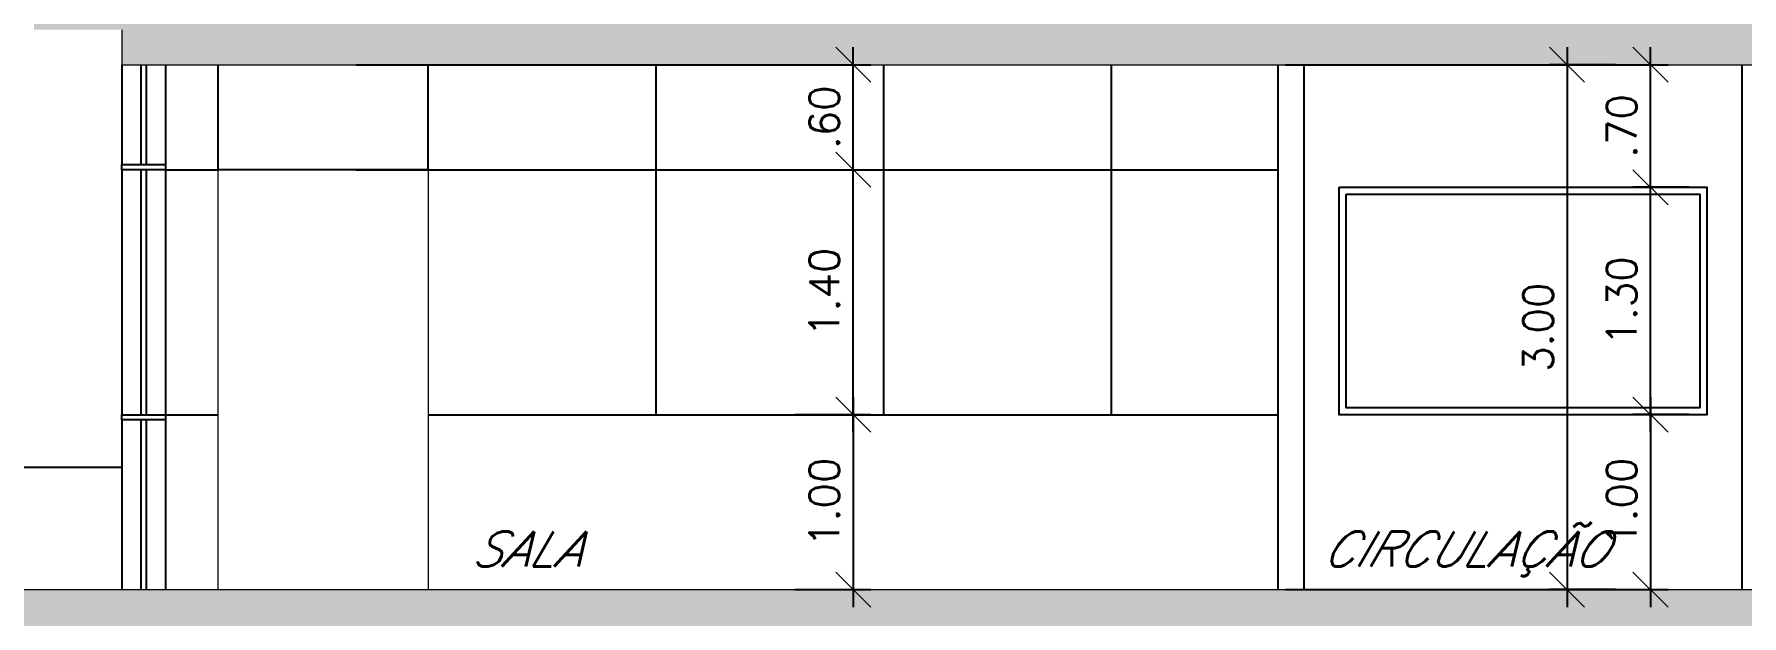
# Model space of a CAD drawing. Header units: millimetres. Extents: x 521 to 1055, y 261 to 520.
# Drawn here: x 859.65 to 869.4, y 461.01 to 464.33 of the extents above; entities that cross this region are included whole.
import ezdxf

# ---------------------------------------------------------------- set-up
doc = ezdxf.new("R2010")
doc.units = ezdxf.units.MM
doc.linetypes.add('CONTINU', pattern=[0])
doc.layers.add('0.1', color=8, linetype='Continuous', lineweight=13)
doc.styles.add('ROMANS', font='romans')
doc.styles.get("Standard").update_dxf_attribs({"font": 'romans.shx'})
doc.dimstyles.new('Fares Eng - 50', dxfattribs={"dimscale": 2, "dimtxt": 0.085, "dimasz": 0.1, "dimexe": 0.05, "dimexo": 0.05, "dimgap": 0.04, "dimtad": 1, "dimzin": 4, "dimdsep": 46, "dimtxsty": 'ROMANS', "dimblk1": 'OBLIQUE', "dimblk2": 'OBLIQUE', "dimsah": 1, "dimcen": 0.05, "dimdle": 0.05, "dimclrd": 8, "dimclre": 8, "dimclrt": 8, "dimaunit": 1, "dimadec": 0, "dimazin": 0, "dimtfac": 1, "dimtix": 1, "dimtmove": 2, "dimatfit": 0, "dimldrblk": 'OPEN90', "dimfxl": 1, "dimtolj": 1, "dimtzin": 0, "dimarcsym": 0})
pattern_1 = [(50, (2.50527, -1.5628), (0.273277003, -0.02390863), [0.028575, -0.314325]), (355, (2.50527, -1.5628), (-0.05286424, 0.286584964), [0.02286, -0.25146]), (100.451, (2.52804, -1.56478), (0.22041375, 0.26267503), [0.024285, -0.267135]), (46.1842, (2.50527, -1.4866), (0.40661856, -0.06306349), [0.0428625, -0.4714875]), (96.6356, (2.53915, -1.49184), (0.35610635, 0.37113833), [0.0364275, -0.4007025]), (351.184, (2.50527, -1.4866), (0.3561069, 0.37113768), [0.03429, -0.37719]), (21, (2.54337, -1.50564), (0.22742232, -0.15339828), [0.028575, -0.314325]), (326, (2.54337, -1.50564), (0.09270304, 0.27628195), [0.02286, -0.25146]), (71.4514, (2.56232, -1.51842), (0.320124736, 0.12288429), [0.024285, -0.267135]), (37.5, (2.50527, -1.56279), (0.004632905, 0.126832558), [0, -0.248412, 0, -0.25527, 0, -0.2524125]), (7.5, (2.50527, -1.56279), (0.100229494, 0.150270862), [0, -0.145542, 0, -0.242697, 0, -0.0962025]), (327.5, (2.4203, -1.56279), (0.203385893, -0.008593116), [0, -0.09525, 0, -0.29718, 0, -0.394335]), (317.5, (2.3822, -1.56279), (0.222193772, 0.038139737), [0, -0.123825, 0, -0.197358, 0, -0.280035])]

# ---------------------------------------------------------------- blocks, each defined once
blk = doc.blocks.new('_OBLIQUE')
at = {"color": 0, "linetype": 'ByBlock'}
blk.add_line((-0.5, -0.5), (0.5, 0.5), dxfattribs=at)
blk = doc.blocks.new('*D1880')
at = {"layer": '0.1', "color": 8, "linetype": 'CONTINU', "lineweight": -2, "transparency": 16777216}
for p, q in [((859.0596, 464.2565), (859.0596, 463.4565)), ((859.5523, 464.1565), (858.9596, 464.1565)), ((859.5523, 463.5565), (858.9596, 463.5565))]:
    blk.add_line(p, q, dxfattribs=at)
at = {"layer": 'DEFPOINTS', "color": 0, "linetype": 'CONTINU', "lineweight": -2, "transparency": 16777216}
for p in [(859.6523, 464.1565), (859.0596, 463.5565), (859.6523, 463.5565)]:
    blk.add_point(p, dxfattribs=at)
at = {"layer": '0.1', "color": 8, "linetype": 'CONTINU', "lineweight": -2, "transparency": 16777216, "xscale": 0.2, "yscale": 0.2, "zscale": 0.2}
for p, rotation in [((859.0596, 464.1565), 90), ((859.0596, 463.5565), 270)]:
    blk.add_blockref('_OBLIQUE', p, dxfattribs=dict(at, rotation=rotation))
at = {"layer": '0.1', "color": 8, "linetype": 'CONTINU', "lineweight": -2, "transparency": 16777216, "insert": (858.8946, 463.8565), "char_height": 0.17, "attachment_point": 5, "rotation": 90, "style": 'ROMANS'}
blk.add_mtext('\\A1;.60', dxfattribs=at)
blk = doc.blocks.new('_Open90')
at = {"color": 0, "linetype": 'ByBlock', "lineweight": -2}
for p, q in [((-0.5, 0.5), (0, 0)), ((0, 0), (-1, 0)), ((0, 0), (-0.5, -0.5))]:
    blk.add_line(p, q, dxfattribs=at)
blk = doc.blocks.new('*D1881')
at = {"layer": '0.1', "color": 8, "linetype": 'CONTINU', "lineweight": -2, "transparency": 16777216}
for p, q in [((859.0596, 463.6565), (859.0596, 462.0565)), ((859.5523, 463.5565), (858.9596, 463.5565)), ((859.5523, 462.1565), (858.9596, 462.1565))]:
    blk.add_line(p, q, dxfattribs=at)
at = {"layer": 'DEFPOINTS', "color": 0, "linetype": 'CONTINU', "lineweight": -2, "transparency": 16777216}
for p in [(859.6523, 463.5565), (859.0596, 462.1565), (859.6523, 462.1565)]:
    blk.add_point(p, dxfattribs=at)
at = {"layer": '0.1', "color": 8, "linetype": 'CONTINU', "lineweight": -2, "transparency": 16777216, "xscale": 0.2, "yscale": 0.2, "zscale": 0.2}
for p, rotation in [((859.0596, 463.5565), 90), ((859.0596, 462.1565), 270)]:
    blk.add_blockref('_OBLIQUE', p, dxfattribs=dict(at, rotation=rotation))
at = {"layer": '0.1', "color": 8, "linetype": 'CONTINU', "lineweight": -2, "transparency": 16777216, "insert": (858.8946, 462.8565), "char_height": 0.17, "attachment_point": 5, "rotation": 90, "style": 'ROMANS'}
blk.add_mtext('\\A1;1.40', dxfattribs=at)
blk = doc.blocks.new('*D1882')
at = {"layer": '0.1', "color": 8, "linetype": 'CONTINU', "lineweight": -2, "transparency": 16777216}
for p, q in [((859.0596, 462.2565), (859.0596, 461.0565)), ((859.5523, 462.1565), (858.9596, 462.1565)), ((857.247, 461.1565), (859.1596, 461.1565))]:
    blk.add_line(p, q, dxfattribs=at)
at = {"layer": 'DEFPOINTS', "color": 0, "linetype": 'CONTINU', "lineweight": -2, "transparency": 16777216}
for p in [(859.6523, 462.1565), (857.147, 461.1565), (859.0596, 461.1565)]:
    blk.add_point(p, dxfattribs=at)
at = {"layer": '0.1', "color": 8, "linetype": 'CONTINU', "lineweight": -2, "transparency": 16777216, "xscale": 0.2, "yscale": 0.2, "zscale": 0.2}
for p, rotation in [((859.0596, 462.1565), 90), ((859.0596, 461.1565), 270)]:
    blk.add_blockref('_OBLIQUE', p, dxfattribs=dict(at, rotation=rotation))
at = {"layer": '0.1', "color": 8, "linetype": 'CONTINU', "lineweight": -2, "transparency": 16777216, "insert": (858.8946, 461.6565), "char_height": 0.17, "attachment_point": 5, "rotation": 90, "style": 'ROMANS'}
blk.add_mtext('\\A1;1.00', dxfattribs=at)
blk = doc.blocks.new('*D1883')
at = {"layer": '0.1', "color": 8, "linetype": 'CONTINU', "lineweight": -2, "transparency": 16777216}
for p, q in [((859.0596, 464.4565), (859.0596, 464.6565)), ((859.5523, 464.4565), (858.9596, 464.4565)), ((859.0596, 464.1565), (859.0596, 464.4565)), ((859.5523, 464.1565), (858.9596, 464.1565)), ((859.0596, 464.1565), (859.0596, 463.9565))]:
    blk.add_line(p, q, dxfattribs=at)
at = {"layer": 'DEFPOINTS', "color": 0, "linetype": 'CONTINU', "lineweight": -2, "transparency": 16777216}
for p in [(859.0596, 464.4565), (859.6523, 464.4565), (859.6523, 464.1565)]:
    blk.add_point(p, dxfattribs=at)
at = {"layer": '0.1', "color": 8, "linetype": 'CONTINU', "lineweight": -2, "transparency": 16777216, "xscale": 0.2, "yscale": 0.2, "zscale": 0.2}
for p, rotation in [((859.0596, 464.4565), 270), ((859.0596, 464.1565), 90)]:
    blk.add_blockref('_OBLIQUE', p, dxfattribs=dict(at, rotation=rotation))
at = {"layer": '0.1', "color": 8, "linetype": 'CONTINU', "lineweight": -2, "transparency": 16777216, "insert": (858.8946, 464.3065), "char_height": 0.17, "attachment_point": 5, "rotation": 90, "style": 'ROMANS'}
blk.add_mtext('\\A1;.30', dxfattribs=at)
blk = doc.blocks.new('*D1923')
at = {"layer": '0.1', "color": 8, "linetype": 'CONTINU', "lineweight": -2, "transparency": 16777216}
for p, q in [((868.8808, 462.0565), (868.8808, 463.5565)), ((869.1023, 463.4565), (868.7808, 463.4565)), ((869.1023, 462.1565), (868.7808, 462.1565))]:
    blk.add_line(p, q, dxfattribs=at)
at = {"layer": 'DEFPOINTS', "color": 0, "linetype": 'CONTINU', "lineweight": -2, "transparency": 16777216}
for p in [(868.8808, 463.4565), (869.2023, 463.4565), (869.2023, 462.1565)]:
    blk.add_point(p, dxfattribs=at)
at = {"layer": '0.1', "color": 8, "linetype": 'CONTINU', "lineweight": -2, "transparency": 16777216, "xscale": 0.2, "yscale": 0.2, "zscale": 0.2}
for p, rotation in [((868.8808, 463.4565), 90), ((868.8808, 462.1565), 270)]:
    blk.add_blockref('_OBLIQUE', p, dxfattribs=dict(at, rotation=rotation))
at = {"layer": '0.1', "color": 8, "linetype": 'CONTINU', "lineweight": -2, "transparency": 16777216, "insert": (868.7158, 462.8065), "char_height": 0.17, "attachment_point": 5, "rotation": 90, "style": 'ROMANS'}
blk.add_mtext('\\A1;1.30', dxfattribs=at)
blk = doc.blocks.new('*D1924')
at = {"layer": '0.1', "color": 8, "linetype": 'CONTINU', "lineweight": -2, "transparency": 16777216}
for p, q in [((868.8808, 462.2565), (868.8808, 461.0565)), ((869.1023, 462.1565), (868.7808, 462.1565)), ((866.797, 461.1565), (868.9808, 461.1565))]:
    blk.add_line(p, q, dxfattribs=at)
at = {"layer": 'DEFPOINTS', "color": 0, "linetype": 'CONTINU', "lineweight": -2, "transparency": 16777216}
for p in [(869.2023, 462.1565), (866.697, 461.1565), (868.8808, 461.1565)]:
    blk.add_point(p, dxfattribs=at)
at = {"layer": '0.1', "color": 8, "linetype": 'CONTINU', "lineweight": -2, "transparency": 16777216, "xscale": 0.2, "yscale": 0.2, "zscale": 0.2}
for p, rotation in [((868.8808, 462.1565), 90), ((868.8808, 461.1565), 270)]:
    blk.add_blockref('_OBLIQUE', p, dxfattribs=dict(at, rotation=rotation))
at = {"layer": '0.1', "color": 8, "linetype": 'CONTINU', "lineweight": -2, "transparency": 16777216, "insert": (868.7158, 461.6565), "char_height": 0.17, "attachment_point": 5, "rotation": 90, "style": 'ROMANS'}
blk.add_mtext('\\A1;1.00', dxfattribs=at)
blk = doc.blocks.new('*D1925')
at = {"layer": '0.1', "color": 8, "linetype": 'CONTINU', "lineweight": -2, "transparency": 16777216}
for p, q in [((868.8808, 463.3565), (868.8808, 464.2565)), ((866.797, 464.1565), (868.9808, 464.1565)), ((869.1023, 463.4565), (868.7808, 463.4565))]:
    blk.add_line(p, q, dxfattribs=at)
at = {"layer": 'DEFPOINTS', "color": 0, "linetype": 'CONTINU', "lineweight": -2, "transparency": 16777216}
for p in [(866.697, 464.1565), (868.8808, 464.1565), (869.2023, 463.4565)]:
    blk.add_point(p, dxfattribs=at)
at = {"layer": '0.1', "color": 8, "linetype": 'CONTINU', "lineweight": -2, "transparency": 16777216, "xscale": 0.2, "yscale": 0.2, "zscale": 0.2}
for p, rotation in [((868.8808, 464.1565), 90), ((868.8808, 463.4565), 270)]:
    blk.add_blockref('_OBLIQUE', p, dxfattribs=dict(at, rotation=rotation))
at = {"layer": '0.1', "color": 8, "linetype": 'CONTINU', "lineweight": -2, "transparency": 16777216, "insert": (868.7158, 463.8065), "char_height": 0.17, "attachment_point": 5, "rotation": 90, "style": 'ROMANS'}
blk.add_mtext('\\A1;.70', dxfattribs=at)
blk = doc.blocks.new('*D1926')
at = {"layer": '0.1', "color": 8, "linetype": 'CONTINU', "lineweight": -2, "transparency": 16777216}
for p, q in [((868.4045, 464.2565), (868.4045, 461.0565)), ((868.6808, 464.1565), (868.3045, 464.1565)), ((868.6808, 461.1565), (868.3045, 461.1565))]:
    blk.add_line(p, q, dxfattribs=at)
at = {"layer": 'DEFPOINTS', "color": 0, "linetype": 'CONTINU', "lineweight": -2, "transparency": 16777216}
for p in [(868.7808, 464.1565), (868.4045, 461.1565), (868.7808, 461.1565)]:
    blk.add_point(p, dxfattribs=at)
at = {"layer": '0.1', "color": 8, "linetype": 'CONTINU', "lineweight": -2, "transparency": 16777216, "xscale": 0.2, "yscale": 0.2, "zscale": 0.2}
for p, rotation in [((868.4045, 464.1565), 90), ((868.4045, 461.1565), 270)]:
    blk.add_blockref('_OBLIQUE', p, dxfattribs=dict(at, rotation=rotation))
at = {"layer": '0.1', "color": 8, "linetype": 'CONTINU', "lineweight": -2, "transparency": 16777216, "insert": (868.2395, 462.6565), "char_height": 0.17, "attachment_point": 5, "rotation": 90, "style": 'ROMANS'}
blk.add_mtext('\\A1;3.00', dxfattribs=at)
blk = doc.blocks.new('*D3336')
at = {"layer": '0.1', "color": 8, "linetype": 'CONTINU', "lineweight": -2, "transparency": 16777216}
for p, q in [((864.3289, 462.2565), (864.3289, 461.0565)), ((863.9954, 462.1565), (864.4289, 462.1565)), ((863.9954, 461.1565), (864.4289, 461.1565))]:
    blk.add_line(p, q, dxfattribs=at)
at = {"layer": 'DEFPOINTS', "color": 0, "linetype": 'CONTINU', "lineweight": -2, "transparency": 16777216}
for p in [(863.8954, 462.1565), (863.8954, 461.1565), (864.3289, 461.1565)]:
    blk.add_point(p, dxfattribs=at)
at = {"layer": '0.1', "color": 8, "linetype": 'CONTINU', "lineweight": -2, "transparency": 16777216, "xscale": 0.2, "yscale": 0.2, "zscale": 0.2}
for p, rotation in [((864.3289, 462.1565), 90), ((864.3289, 461.1565), 270)]:
    blk.add_blockref('_OBLIQUE', p, dxfattribs=dict(at, rotation=rotation))
at = {"layer": '0.1', "color": 8, "linetype": 'CONTINU', "lineweight": -2, "transparency": 16777216, "insert": (864.1639, 461.6565), "char_height": 0.17, "attachment_point": 5, "rotation": 90, "style": 'ROMANS'}
blk.add_mtext('\\A1;1.00', dxfattribs=at)
blk = doc.blocks.new('*D3334')
at = {"layer": '0.1', "color": 8, "linetype": 'CONTINU', "lineweight": -2, "transparency": 16777216}
for p, q in [((864.3289, 462.0565), (864.3289, 463.6565)), ((861.4901, 463.5565), (864.4289, 463.5565)), ((863.9954, 462.1565), (864.4289, 462.1565))]:
    blk.add_line(p, q, dxfattribs=at)
at = {"layer": 'DEFPOINTS', "color": 0, "linetype": 'CONTINU', "lineweight": -2, "transparency": 16777216}
for p in [(861.3901, 463.5565), (864.3289, 463.5565), (863.8954, 462.1565)]:
    blk.add_point(p, dxfattribs=at)
at = {"layer": '0.1', "color": 8, "linetype": 'CONTINU', "lineweight": -2, "transparency": 16777216, "xscale": 0.2, "yscale": 0.2, "zscale": 0.2}
for p, rotation in [((864.3289, 463.5565), 90), ((864.3289, 462.1565), 270)]:
    blk.add_blockref('_OBLIQUE', p, dxfattribs=dict(at, rotation=rotation))
at = {"layer": '0.1', "color": 8, "linetype": 'CONTINU', "lineweight": -2, "transparency": 16777216, "insert": (864.1639, 462.8565), "char_height": 0.17, "attachment_point": 5, "rotation": 90, "style": 'ROMANS'}
blk.add_mtext('\\A1;1.40', dxfattribs=at)
blk = doc.blocks.new('*D3335')
at = {"layer": '0.1', "color": 8, "linetype": 'CONTINU', "lineweight": -2, "transparency": 16777216}
for p, q in [((864.3289, 463.4565), (864.3289, 464.2565)), ((861.4901, 464.1565), (864.4289, 464.1565)), ((863.9954, 463.5565), (864.4289, 463.5565))]:
    blk.add_line(p, q, dxfattribs=at)
at = {"layer": 'DEFPOINTS', "color": 0, "linetype": 'CONTINU', "lineweight": -2, "transparency": 16777216}
for p in [(861.3901, 464.1565), (864.3289, 464.1565), (863.8954, 463.5565)]:
    blk.add_point(p, dxfattribs=at)
at = {"layer": '0.1', "color": 8, "linetype": 'CONTINU', "lineweight": -2, "transparency": 16777216, "xscale": 0.2, "yscale": 0.2, "zscale": 0.2}
for p, rotation in [((864.3289, 464.1565), 90), ((864.3289, 463.5565), 270)]:
    blk.add_blockref('_OBLIQUE', p, dxfattribs=dict(at, rotation=rotation))
at = {"layer": '0.1', "color": 8, "linetype": 'CONTINU', "lineweight": -2, "transparency": 16777216, "insert": (864.1639, 463.8565), "char_height": 0.17, "attachment_point": 5, "rotation": 90, "style": 'ROMANS'}
blk.add_mtext('\\A1;.60', dxfattribs=at)

msp = doc.modelspace()

# ---------------------------------------------------------------- hatches: boundary and pattern name
at = {"layer": '0.1', "linetype": 'CONTINU', "lineweight": -2}
h = msp.add_hatch(dxfattribs=at)
h.set_pattern_fill('AR-CONC', color=8, scale=0.0015, style=0)
h.set_pattern_definition(pattern_1)
h.paths.add_polyline_path([(859.65229, 464.45646), (859.65229, 464.35646), (860.15229, 464.35646), (860.15229, 464.15646), (876.15229, 464.15646), (876.15229, 464.35646), (876.65229, 464.35646), (876.65229, 464.45646)])
h = msp.add_hatch(dxfattribs=at)
h.set_pattern_fill('AR-CONC', color=8, scale=0.0015, style=0)
h.set_pattern_definition(pattern_1)
h.paths.add_polyline_path([(869.23295, 461.15646), (859.48772, 461.15646), (859.48772, 460.85646), (869.23295, 460.85646)])
h.paths.add_polyline_path([(869.23295, 457.85646), (859.48772, 457.85646), (859.48772, 457.55646), (869.23295, 457.55646)])
h.paths.add_polyline_path([(869.23295, 454.55646), (859.48772, 454.55646), (859.48772, 454.25646), (860.15229, 454.25646), (860.15229, 453.65646), (860.40229, 453.65646), (860.40229, 454.25646), (869.23295, 454.25646)])
h = msp.add_hatch(dxfattribs=at)
h.set_pattern_fill('AR-CONC', color=8, scale=0.0015, style=0)
h.set_pattern_definition(pattern_1)
h.paths.add_polyline_path([(878.83808, 461.15646), (869.23295, 461.15646), (869.23295, 460.85646), (878.83808, 460.85646)])
h.paths.add_polyline_path([(878.83808, 457.85646), (869.23295, 457.85646), (869.23295, 457.55646), (878.83808, 457.55646)])
h.paths.add_polyline_path([(878.83808, 454.55646), (869.23295, 454.55646), (869.23295, 454.25646), (878.83808, 454.25646)])

# ---------------------------------------------------------------- linework, layer by layer
at = {"layer": '0.1', "color": 7}
for p, q in [((860.15229, 464.35646), (860.15229, 464.15646)), ((860.15229, 464.15646), (876.15229, 464.15646)), ((824.65229, 461.15646), (883.00229, 461.15646))]:
    msp.add_line(p, q, dxfattribs=at)
at = {"layer": '0.1', "color": 8, "linetype": 'CONTINU', "lineweight": -2}
for p, q in [((860.15229, 464.15646), (860.15229, 463.58646)), ((860.26229, 464.15646), (860.26229, 463.58646)), ((860.29229, 464.15646), (860.29229, 463.58646)), ((860.40229, 464.15646), (860.40229, 463.58646)), ((860.70229, 463.55646), (860.70229, 464.15646)), ((861.90229, 463.55646), (861.90229, 464.15646)), ((863.20229, 464.15646), (863.20229, 462.15646)), ((864.50229, 464.15646), (864.50229, 462.15646)), ((865.80229, 464.15646), (865.80229, 462.15646)), ((866.75229, 464.15646), (866.75229, 461.15646)), ((866.90229, 464.15646), (866.90229, 461.15646)), ((869.40229, 464.15646), (869.40229, 461.15646)), ((860.15229, 463.55646), (860.15229, 462.15646)), ((860.26229, 463.55646), (860.26229, 462.15646)), ((860.29229, 463.55646), (860.29229, 462.15646)), ((860.40229, 463.55646), (860.40229, 462.15646)), ((860.40229, 463.55646), (860.70229, 463.55646)), ((861.90229, 463.55646), (860.70229, 463.55646)), ((861.90229, 463.55646), (866.75229, 463.55646)), ((860.40229, 462.15646), (860.70229, 462.15646)), ((861.90229, 462.15646), (866.75229, 462.15646)), ((860.15229, 462.12646), (860.15229, 461.15646)), ((860.26229, 462.12646), (860.26229, 461.15646)), ((860.29229, 462.12646), (860.29229, 461.15646)), ((860.40229, 462.12646), (860.40229, 461.15646)), ((824.90229, 461.85646), (860.15229, 461.85646))]:
    msp.add_line(p, q, dxfattribs=at)
at = {"layer": '0.1', "color": 8, "linetype": 'CONTINU'}
for p, q in [((860.70229, 461.15646), (860.70229, 463.55646)), ((861.90229, 463.55646), (861.90229, 461.15646))]:
    msp.add_line(p, q, dxfattribs=at)
at = {"layer": '0.1', "color": 8, "linetype": 'CONTINU', "lineweight": -2}
for points in [[(860.15229, 463.58646), (860.40229, 463.58646), (860.40229, 463.55646), (860.15229, 463.55646)], [(867.10229, 463.45646), (869.20229, 463.45646), (869.20229, 462.15646), (867.10229, 462.15646)], [(867.14229, 463.41646), (869.16229, 463.41646), (869.16229, 462.19646), (867.14229, 462.19646)], [(860.15229, 462.15646), (860.40229, 462.15646), (860.40229, 462.12646), (860.15229, 462.12646)]]:
    msp.add_lwpolyline(points, close=True, dxfattribs=at)

# ---------------------------------------------------------------- texts
at = {"layer": '0.1', "color": 8, "oblique": 30}
for s, p in [('SALA', (862.14221, 461.28917)), ('CIRCULAÇÃO', (867.00129, 461.28917))]:
    msp.add_text(s, height=0.2, dxfattribs=at).set_placement(p)

# ---------------------------------------------------------------- dimensions: what is measured, and where the dimension line sits
at = {"layer": '0.1', "color": 8, "linetype": 'CONTINU', "lineweight": -2}
for base, p1, p2, picture, middle in [((859.05955, 464.45646), (859.65229, 464.15646), (859.65229, 464.45646), '*D1883', (858.89455, 464.30646)), ((859.05955, 463.55646), (859.65229, 464.15646), (859.65229, 463.55646), '*D1880', (858.89455, 463.85646)), ((864.32889, 464.15646), (863.89538, 463.55646), (861.39011, 464.15646), '*D3335', (864.16389, 463.85646)), ((868.88082, 464.15646), (869.20229, 463.45646), (866.69703, 464.15646), '*D1925', (868.71582, 463.80646)), ((868.40448, 461.15646), (868.78082, 464.15646), (868.78082, 461.15646), '*D1926', (868.23948, 462.65646)), ((859.05955, 462.15646), (859.65229, 463.55646), (859.65229, 462.15646), '*D1881', (858.89455, 462.85646)), ((864.32889, 463.55646), (863.89538, 462.15646), (861.39011, 463.55646), '*D3334', (864.16389, 462.85646)), ((868.88082, 463.45646), (869.20229, 462.15646), (869.20229, 463.45646), '*D1923', (868.71582, 462.80646)), ((859.05955, 461.15646), (859.65229, 462.15646), (857.14703, 461.15646), '*D1882', (858.89455, 461.65646)), ((864.32889, 461.15646), (863.89538, 462.15646), (863.89538, 461.15646), '*D3336', (864.16389, 461.65646)), ((868.88082, 461.15646), (869.20229, 462.15646), (866.69703, 461.15646), '*D1924', (868.71582, 461.65646))]:
    dim = msp.add_linear_dim(base=base, p1=p1, p2=p2, angle=90, dimstyle='Fares Eng - 50', dxfattribs=at)
    dim.commit()
    dim.dimension.update_dxf_attribs({"geometry": picture, "text_midpoint": middle})

doc.saveas('drawing.dxf')
